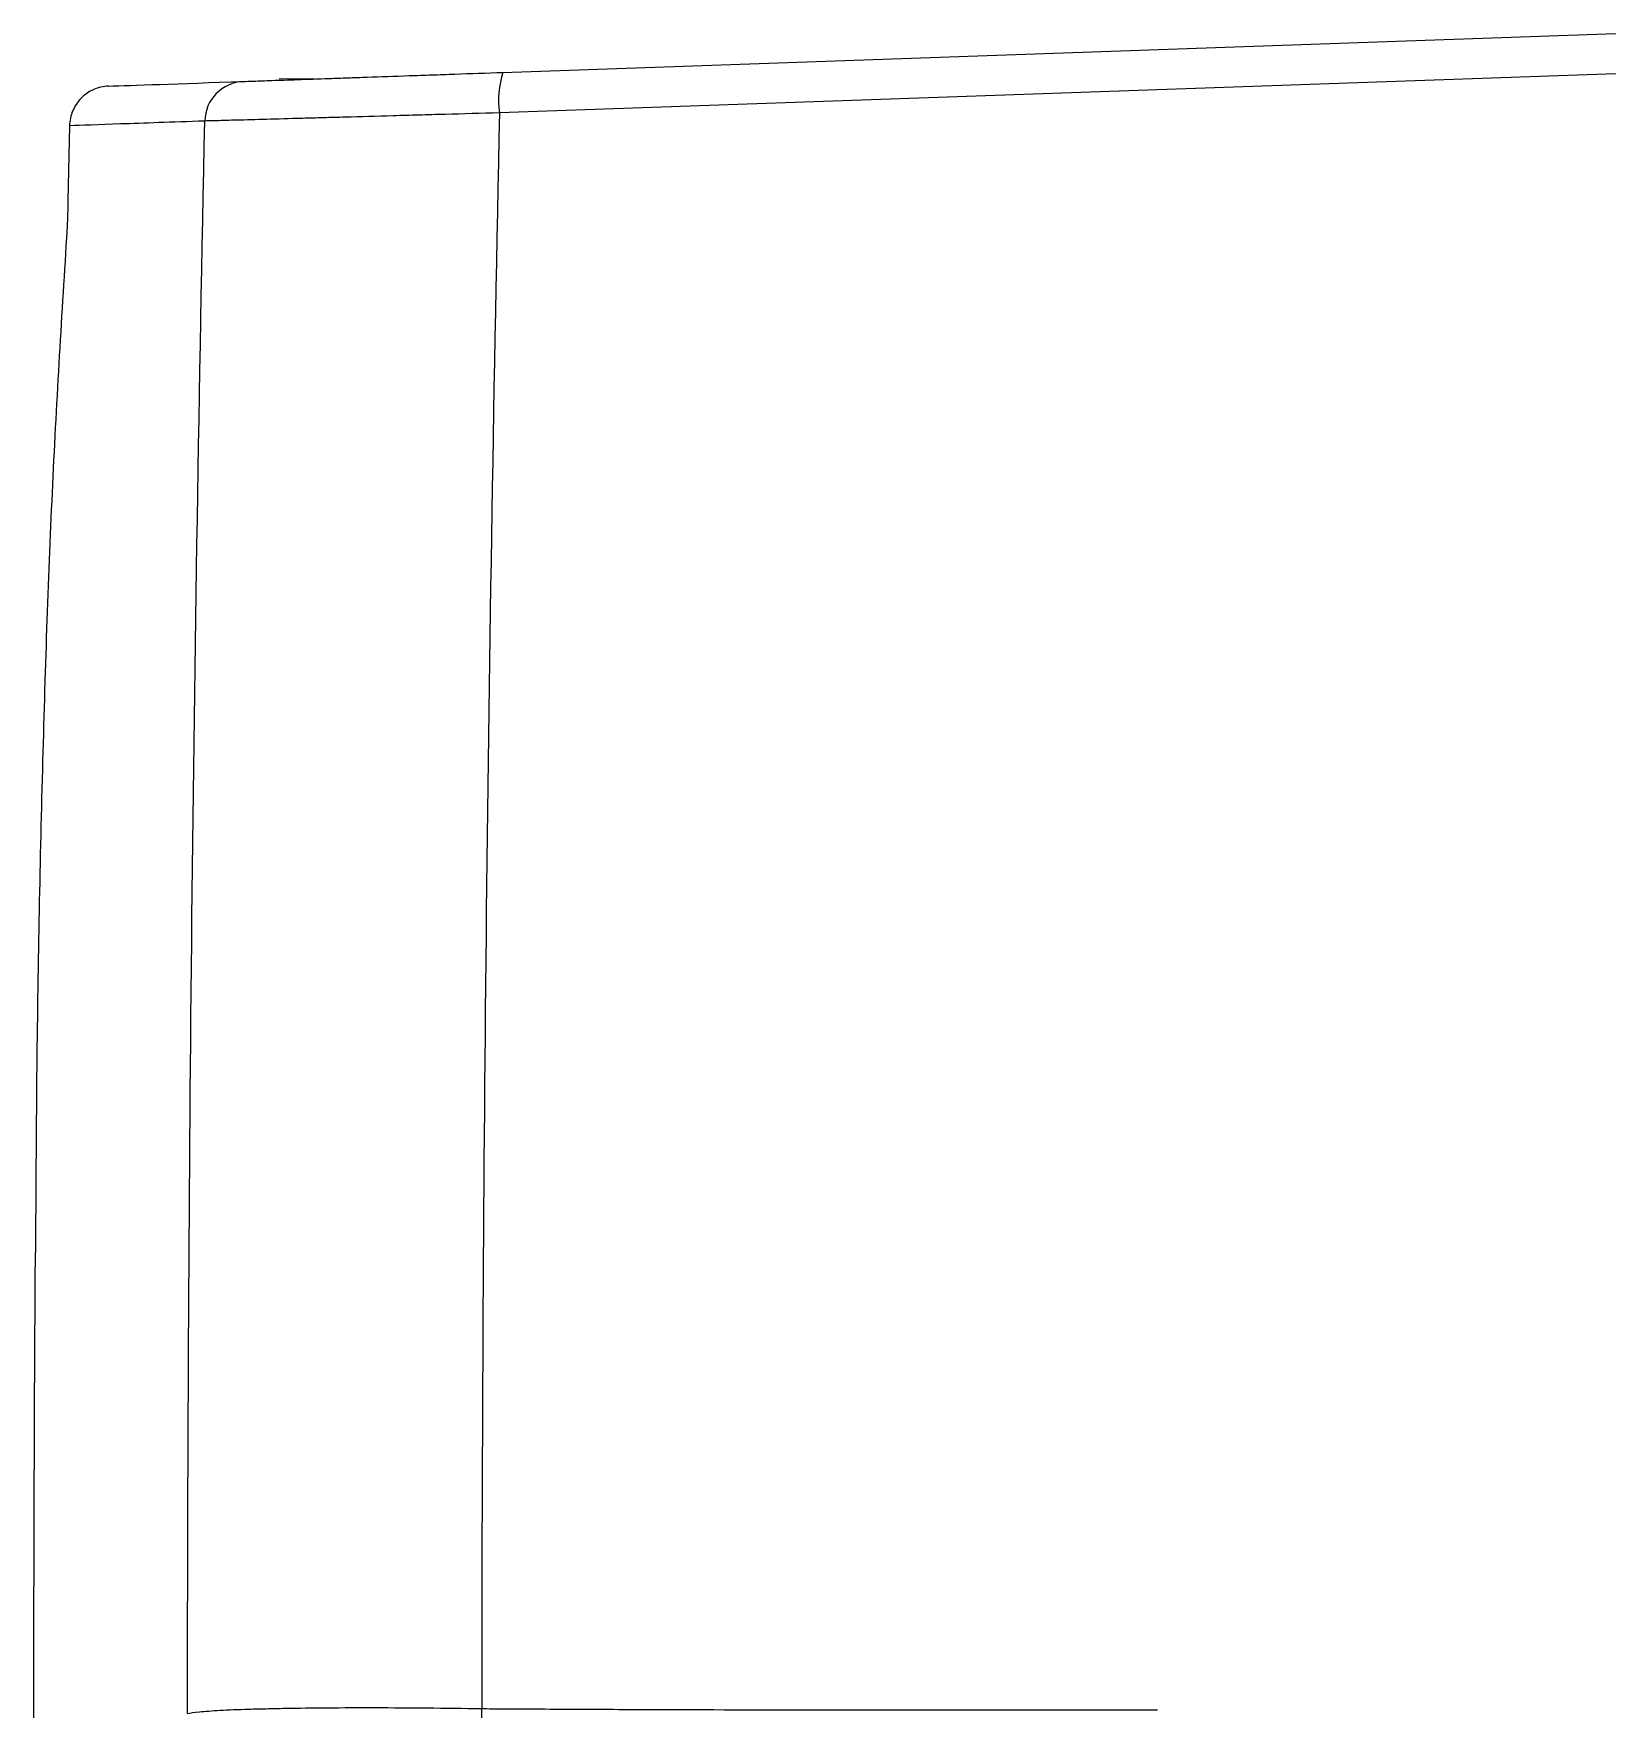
# Model space of a CAD drawing. Extents: x 14.8 to 109.8, y 1.6 to 86.6.
# Drawn here: x 44.764 to 47.099, y 12.666 to 15.149 of the extents above; entities that cross this region are included whole.
import ezdxf

# ---------------------------------------------------------------- set-up
doc = ezdxf.new("R2010")
doc.units = 0
doc.header["$MEASUREMENT"] = 0
doc.layers.add('OBJECT', color=7, linetype='CONTINUOUS')

msp = doc.modelspace()

# ---------------------------------------------------------------- linework, layer by layer
at = {"layer": 'OBJECT'}
for p, q in [((45.18, 15.082), (45.1276, 15.0818)), ((44.817, 15.0126), (44.8147, 14.9019)), ((44.817, 15.0126), (44.8147, 14.9019))]:
    msp.add_line(p, q, dxfattribs=at)
at = {"layer": 'OBJECT', "flags": 128}
for points in [[(45.4592, 15.0917), (46.0079, 15.1109), (46.5577, 15.1301), (47.1083, 15.1493)], [(47.1083, 15.0894), (46.556, 15.0702), (46.0046, 15.0509), (45.4541, 15.0318)]]:
    msp.add_lwpolyline(points, dxfattribs=at)
at = {"layer": 'OBJECT'}
for centre, radius, start, end in [((45.0772, 15.0186), 0.0597, 92.2415, 179.1019), ((45.5849, 15.051), 0.1321, 162.059, 188.381), ((159.0083, 12.6251), 114.2446, 179.639985, 180.330196), ((47.4168, 12.604), 1.9901, 178.1812, 180.535)]:
    msp.add_arc(centre, radius, start, end, dxfattribs=at)
for points in [[(44.8749, 15.0713), (44.9097, 15.0725), (44.9764, 15.0749), (45.0748, 15.0783)], [(45.4541, 15.0318), (45.4369, 14.2436), (45.4281, 13.4554), (45.4278, 12.6671)], [(44.9919, 12.6599), (44.9922, 13.4466), (45.0007, 14.2331), (45.0175, 15.0196)]]:
    msp.add_open_spline(points, degree=3, dxfattribs=at)
for points, knots in [([(45.0748, 15.0783), (45.0781, 15.0784), (45.0833, 15.0786), (45.0975, 15.0791), (45.1065, 15.0794), (45.1283, 15.0802), (45.1409, 15.0806), (45.1692, 15.0816), (45.1849, 15.0821), (45.2109, 15.083), (45.22, 15.0834), (45.2386, 15.084), (45.2481, 15.0843), (45.2776, 15.0854), (45.2984, 15.0861), (45.3313, 15.0873), (45.3425, 15.0876), (45.3651, 15.0884), (45.3765, 15.0888), (45.4113, 15.09), (45.4349, 15.0909), (45.4592, 15.0917)], [0, 0, 0, 0, 0.125, 0.125, 0.25, 0.25, 0.375, 0.375, 0.5, 0.5, 0.5625, 0.5625, 0.625, 0.625, 0.75, 0.75, 0.8125, 0.8125, 0.875, 0.875, 1, 1, 1, 1]), ([(44.8749, 15.0713), (44.8673, 15.071), (44.8599, 15.0693), (44.8494, 15.0648), (44.8461, 15.0629), (44.8399, 15.0587), (44.837, 15.0562), (44.8316, 15.0508), (44.8293, 15.0479), (44.825, 15.0416), (44.8232, 15.0382), (44.8188, 15.0278), (44.8172, 15.0202), (44.817, 15.0126)], [0, 0, 0, 0, 0.25, 0.25, 0.375, 0.375, 0.5, 0.5, 0.625, 0.625, 0.75, 0.75, 1, 1, 1, 1]), ([(45.4541, 15.0318), (45.4267, 15.031), (45.3998, 15.0302), (45.3604, 15.0291), (45.3474, 15.0288), (45.3217, 15.028), (45.309, 15.0277), (45.2717, 15.0266), (45.2481, 15.026), (45.2146, 15.025), (45.2037, 15.0247), (45.1827, 15.0241), (45.1724, 15.0239), (45.1428, 15.023), (45.125, 15.0225), (45.0928, 15.0216), (45.0785, 15.0212), (45.0537, 15.0206), (45.0434, 15.0203), (45.0272, 15.0198), (45.0212, 15.0197), (45.0175, 15.0196)], [0, 0, 0, 0, 0.125, 0.125, 0.1875, 0.1875, 0.25, 0.25, 0.375, 0.375, 0.4375, 0.4375, 0.5, 0.5, 0.625, 0.625, 0.75, 0.75, 0.875, 0.875, 1, 1, 1, 1]), ([(45.0175, 15.0196), (44.9681, 15.0179), (44.9267, 15.0164), (44.8599, 15.0141), (44.8344, 15.0132), (44.817, 15.0126)], [0, 0, 0, 0, 0.5, 0.5, 1, 1, 1, 1]), ([(44.8147, 14.9019), (44.8146, 14.8966), (44.8145, 14.8914), (44.8142, 14.8813), (44.814, 14.8764), (44.8137, 14.867), (44.8134, 14.8624), (44.813, 14.854), (44.8128, 14.8502), (44.8125, 14.8466)], [0, 0, 0, 0, 0.25, 0.25, 0.5, 0.5, 0.75, 0.75, 1, 1, 1, 1]), ([(44.8125, 14.8466), (44.8049, 14.723), (44.7896, 14.4756), (44.7759, 14.0572), (44.7683, 13.6799), (44.767, 13.4305), (44.7666, 13.343)], [0, 0, 0, 0, 0.27828, 0.556562, 0.844381, 1, 1, 1, 1]), ([(44.9919, 12.6599), (44.9956, 12.6608), (45.0015, 12.6615), (45.0136, 12.6627), (45.0182, 12.6631), (45.0284, 12.6639), (45.0341, 12.6643), (45.0526, 12.6653), (45.0668, 12.6659), (45.0909, 12.6666), (45.0994, 12.6668), (45.1173, 12.6672), (45.1267, 12.6674), (45.1562, 12.668), (45.1773, 12.6682), (45.2219, 12.6685), (45.2456, 12.6686), (45.2954, 12.6685), (45.321, 12.6684), (45.3734, 12.6679), (45.4003, 12.6676), (45.4278, 12.6671)], [0, 0, 0, 0, 0.125, 0.125, 0.1875, 0.1875, 0.25, 0.25, 0.375, 0.375, 0.4375, 0.4375, 0.5, 0.5, 0.625, 0.625, 0.75, 0.75, 0.875, 0.875, 1, 1, 1, 1]), ([(45.4278, 12.6671), (45.433, 12.667), (45.4382, 12.667), (45.4486, 12.667), (45.4642, 12.6669), (45.5007, 12.6666), (45.5319, 12.6665), (45.5945, 12.6661), (45.6361, 12.666), (45.7612, 12.6655), (45.8447, 12.6654), (46.0951, 12.6652), (46.2621, 12.6652), (46.4293, 12.6653)], [0, 0, 0, 0, 0.015625, 0.015625, 0.03125, 0.0625, 0.125, 0.125, 0.25, 0.25, 0.5, 0.5, 1, 1, 1, 1])]:
    msp.add_open_spline(points, degree=3, knots=knots, dxfattribs=at)

doc.saveas('drawing.dxf')
